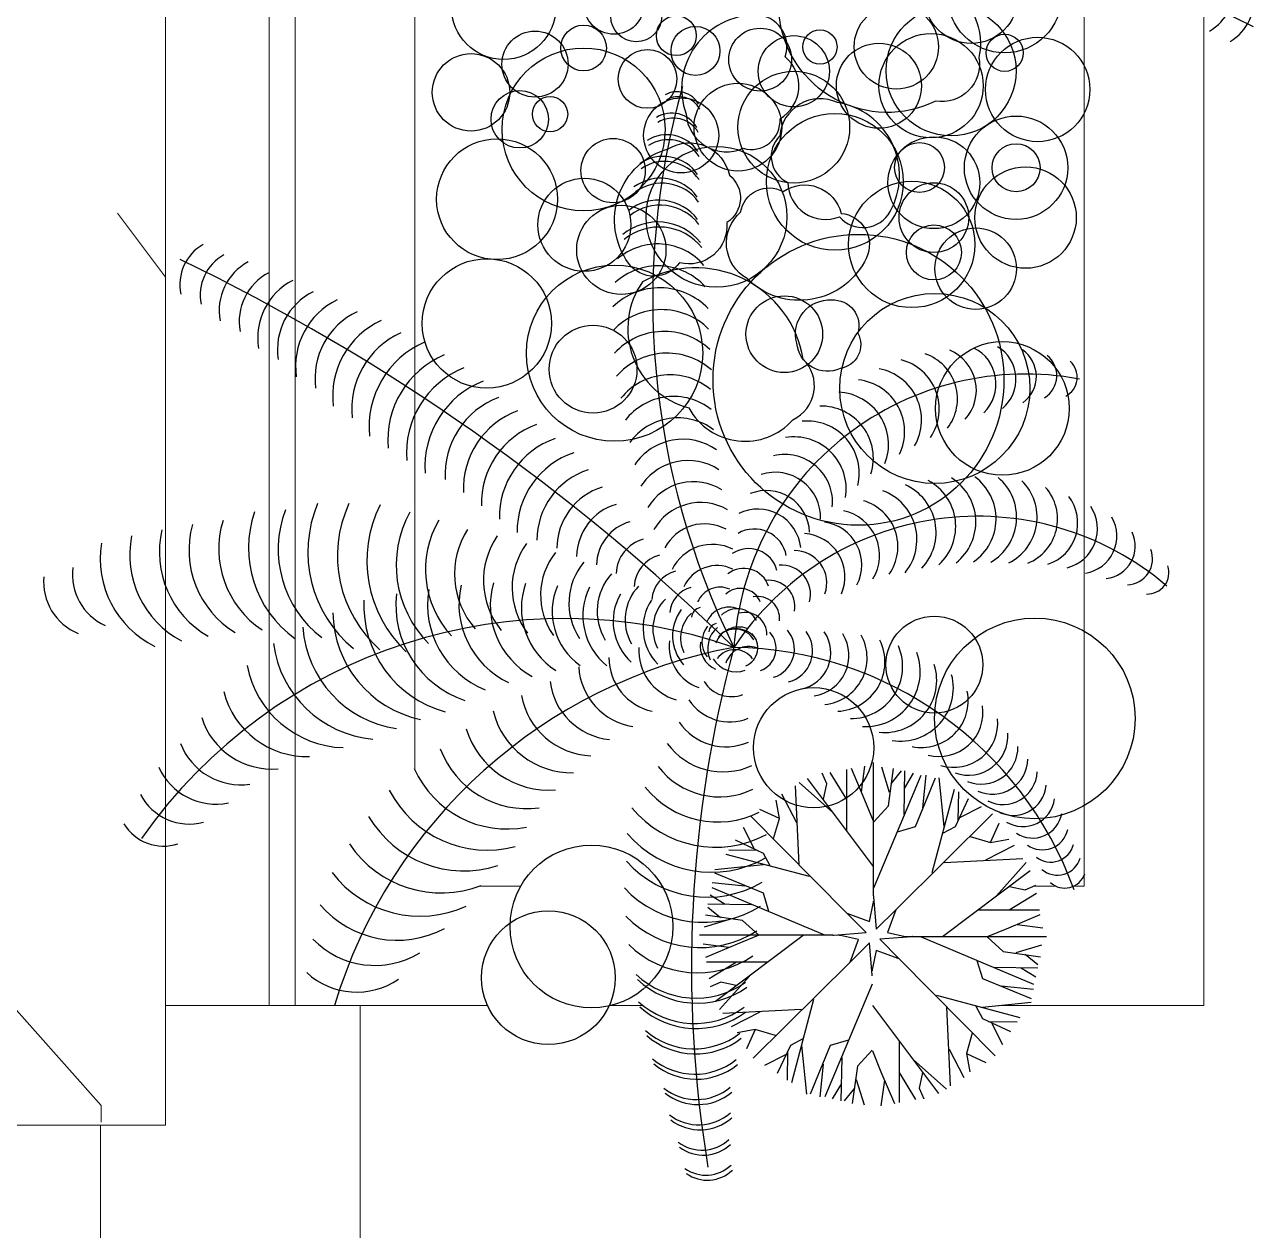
# Model space of a CAD drawing. Header units: millimetres. Extents: x 3468 to 20390, y -976 to 7887.
# Drawn here: x 9992.28 to 10039.62, y 5785.55 to 5832 of the extents above; entities that cross this region are included whole.
import ezdxf

# ---------------------------------------------------------------- set-up
doc = ezdxf.new("R2010")
doc.units = ezdxf.units.MM
for name, color, linetype, lineweight in [('A-FURN', 9, 'Continuous', 13), ('vetro', 140, 'Continuous', 15), ('Wall', 7, 'Continuous', 20)]:
    doc.layers.add(name, color=color, linetype=linetype, lineweight=lineweight)
doc.layers.add('VEGETAZIONE', color=7, linetype='Continuous', true_color=0x007a00)

msp = doc.modelspace()

# ---------------------------------------------------------------- linework, layer by layer
at = {"layer": 'A-FURN'}
for p, q in [((10002.704, 6122.771), (10002.704, 5794.213)), ((10037.704, 6122.771), (10037.704, 5794.213)), ((10007.307, 6118.164), (10007.307, 5803.311)), ((10033.101, 6118.164), (10033.101, 5798.816)), ((10009.8, 5798.816), (10011.394, 5798.816)), ((10031.154, 5798.816), (10032.004, 5798.816)), ((10032.658, 5798.816), (10033.101, 5798.816)), ((9995.223, 5790.362), (9990.131, 5796.091)), ((10002.704, 5794.213), (10010.116, 5794.213)), ((10014.803, 5794.213), (10016.1, 5794.213)), ((10029.802, 5794.213), (10037.704, 5794.213)), ((9995.223, 5789.726), (9995.223, 5790.362))]:
    msp.add_line(p, q, dxfattribs=at)
msp.add_lwpolyline([(9997.704, 5822.274), (9995.859, 5824.734)], dxfattribs=at)
at = {"layer": 'VEGETAZIONE'}
for p, q in [((10024.986, 5798.435), (10024.986, 5803.576)), ((10023.184, 5802.754), (10023.005, 5803.168)), ((10023.95, 5802.148), (10023.315, 5803.197)), ((10023.95, 5800.935), (10023.95, 5803.308)), ((10024.651, 5802.13), (10024.129, 5803.343)), ((10024.52, 5802.451), (10024.651, 5803.436)), ((10024.995, 5798.753), (10026.814, 5803.087)), ((10025.602, 5802.419), (10025.298, 5803.397)), ((10025.555, 5801.914), (10025.759, 5803.348)), ((10025.666, 5802.761), (10026.062, 5803.25)), ((10026.161, 5801.572), (10026.19, 5803.25)), ((10026.173, 5802.582), (10026.529, 5803.169)), ((10026.878, 5801.832), (10027.007, 5803.087)), ((10022.125, 5799.641), (10021.978, 5802.673)), ((10023.412, 5801.652), (10022.125, 5802.801)), ((10024.977, 5799.577), (10022.435, 5802.958)), ((10023.054, 5802.16), (10023.184, 5802.754)), ((10026.604, 5801.115), (10027.374, 5802.989)), ((10027.706, 5801.115), (10027.514, 5802.989)), ((10021.359, 5801.425), (10021.229, 5802.13)), ((10022.027, 5801.25), (10021.457, 5802.352)), ((10024.977, 5801.314), (10024.651, 5802.13)), ((10027.246, 5799.339), (10028.103, 5802.549)), ((10028.138, 5801.115), (10028.645, 5802.191)), ((10028.248, 5801.344), (10028.266, 5802.452)), ((10020.61, 5801.763), (10020.61, 5801.763)), ((10021.359, 5801.425), (10020.61, 5801.763)), ((10024.995, 5801.295), (10025.555, 5801.914)), ((10028.33, 5801.474), (10029.14, 5801.881)), ((10023.95, 5797.775), (10020.251, 5801.507)), ((10021.131, 5800.644), (10021.359, 5801.425)), ((10025.841, 5797.905), (10029.572, 5801.604)), ((10029.49, 5800.496), (10029.828, 5801.246)), ((10029.828, 5801.246), (10029.828, 5801.246)), ((10020.381, 5800.265), (10019.974, 5801.075)), ((10025.905, 5800.904), (10026.604, 5801.115)), ((10027.66, 5800.855), (10028.138, 5801.115)), ((10028.709, 5800.724), (10029.49, 5800.496)), ((10020.74, 5800.072), (10019.664, 5800.58)), ((10029.315, 5799.828), (10030.417, 5800.398)), ((10029.49, 5800.496), (10030.196, 5800.627)), ((10022.516, 5799.18), (10019.306, 5800.037)), ((10020.512, 5800.183), (10019.404, 5800.201)), ((10021.001, 5799.594), (10020.74, 5800.072)), ((10027.706, 5799.73), (10030.738, 5799.877)), ((10029.718, 5798.443), (10030.866, 5799.73)), ((10020.74, 5799.641), (10018.866, 5799.449)), ((10020.74, 5798.539), (10018.866, 5799.309)), ((10027.642, 5796.879), (10031.024, 5799.421)), ((10020.023, 5798.813), (10018.768, 5798.941)), ((10030.225, 5798.802), (10030.82, 5798.671)), ((10030.82, 5798.671), (10031.233, 5798.85)), ((10019.273, 5798.108), (10018.687, 5798.463)), ((10023.103, 5796.93), (10018.768, 5798.749)), ((10020.952, 5797.839), (10020.74, 5798.539)), ((10024.987, 5798.399), (10025.089, 5797.156)), ((10030.213, 5797.905), (10031.263, 5798.541)), ((10020.284, 5798.096), (10018.605, 5798.125)), ((10019.094, 5797.6), (10018.605, 5797.997)), ((10024.83, 5797.455), (10024.976, 5798.14)), ((10025.089, 5797.156), (10025.841, 5797.905)), ((10025.841, 5797.905), (10025.52, 5797.025)), ((10029.001, 5797.905), (10031.373, 5797.905)), ((10019.436, 5797.536), (10018.459, 5797.233)), ((10019.941, 5797.49), (10018.508, 5797.694)), ((10020.561, 5796.93), (10019.941, 5797.49)), ((10024.7, 5797.023), (10023.95, 5797.775)), ((10023.95, 5797.775), (10024.83, 5797.455)), ((10030.196, 5797.205), (10031.408, 5797.726)), ((10023.42, 5796.92), (10018.279, 5796.92)), ((10022.279, 5796.911), (10018.897, 5794.369)), ((10020.541, 5796.911), (10019.725, 5796.585)), ((10023.456, 5796.922), (10024.7, 5797.023)), ((10024.401, 5796.765), (10023.716, 5796.911)), ((10025.52, 5797.025), (10026.205, 5796.879)), ((10029.379, 5796.879), (10030.196, 5797.205)), ((10030.516, 5797.335), (10031.502, 5797.205)), ((10019.404, 5796.455), (10018.419, 5796.585)), ((10019.725, 5796.585), (10018.512, 5796.064)), ((10024.08, 5795.885), (10024.401, 5796.765)), ((10024.832, 5796.634), (10024.08, 5795.885)), ((10024.934, 5795.391), (10024.832, 5796.634)), ((10026.464, 5796.868), (10025.221, 5796.767)), ((10025.221, 5796.767), (10025.971, 5796.015)), ((10026.297, 5796.87), (10031.641, 5796.87)), ((10026.818, 5796.86), (10031.152, 5795.041)), ((10029.36, 5796.86), (10029.979, 5796.3)), ((10030.484, 5796.254), (10031.462, 5796.557)), ((10025.091, 5796.335), (10024.945, 5795.651)), ((10025.971, 5796.015), (10025.091, 5796.335)), ((10025.971, 5796.015), (10029.67, 5792.283)), ((10028.969, 5795.951), (10029.181, 5795.251)), ((10029.979, 5796.3), (10031.413, 5796.096)), ((10030.827, 5796.19), (10031.315, 5795.793)), ((10020.92, 5795.885), (10018.547, 5795.885)), ((10019.707, 5795.885), (10018.658, 5795.249)), ((10024.08, 5795.885), (10020.349, 5792.186)), ((10029.637, 5795.694), (10031.315, 5795.665)), ((10030.647, 5795.682), (10031.234, 5795.327)), ((10019.101, 5795.119), (10018.687, 5794.94)), ((10020.203, 5795.347), (10019.055, 5794.06)), ((10019.696, 5794.989), (10019.101, 5795.119)), ((10024.925, 5795.037), (10023.106, 5790.703)), ((10029.181, 5795.251), (10031.055, 5794.481)), ((10027.405, 5794.61), (10030.615, 5793.753)), ((10029.898, 5794.977), (10031.152, 5794.849)), ((10022.214, 5794.06), (10019.183, 5793.913)), ((10022.675, 5794.451), (10021.818, 5791.241)), ((10024.944, 5794.213), (10027.486, 5790.832)), ((10027.796, 5794.149), (10027.942, 5791.117)), ((10028.92, 5794.196), (10029.181, 5793.718)), ((10029.181, 5794.149), (10031.055, 5794.341)), ((10020.605, 5793.962), (10019.503, 5793.392)), ((10029.181, 5793.718), (10030.256, 5793.21)), ((10029.409, 5793.607), (10030.517, 5793.589)), ((10020.43, 5793.294), (10019.725, 5793.163)), ((10020.43, 5793.294), (10020.092, 5792.544)), ((10021.212, 5793.066), (10020.43, 5793.294)), ((10028.79, 5793.146), (10028.562, 5792.365)), ((10029.539, 5793.525), (10029.947, 5792.715)), ((10021.783, 5792.675), (10021.276, 5791.599)), ((10022.261, 5792.935), (10021.783, 5792.675)), ((10022.214, 5792.675), (10022.407, 5790.801)), ((10023.316, 5792.675), (10022.547, 5790.801)), ((10024.016, 5792.886), (10023.316, 5792.675)), ((10025.971, 5792.855), (10025.971, 5790.482)), ((10020.092, 5792.544), (10020.092, 5792.544)), ((10021.591, 5792.316), (10020.78, 5791.909)), ((10021.672, 5792.447), (10021.655, 5791.338)), ((10023.759, 5792.218), (10023.73, 5790.54)), ((10024.925, 5792.495), (10024.366, 5791.876)), ((10024.944, 5792.476), (10025.27, 5791.66)), ((10027.893, 5792.54), (10028.464, 5791.438)), ((10028.562, 5792.365), (10028.692, 5791.66)), ((10028.562, 5792.365), (10029.311, 5792.027)), ((10023.042, 5791.958), (10022.914, 5790.703)), ((10024.366, 5791.876), (10024.162, 5790.442)), ((10026.508, 5792.138), (10027.796, 5790.989)), ((10029.311, 5792.027), (10029.311, 5792.027)), ((10023.748, 5791.208), (10023.392, 5790.621)), ((10024.319, 5791.371), (10024.622, 5790.393)), ((10025.27, 5791.66), (10025.791, 5790.447)), ((10025.4, 5791.339), (10025.27, 5790.354)), ((10025.971, 5791.642), (10026.606, 5790.593)), ((10026.867, 5791.631), (10026.736, 5791.036)), ((10024.255, 5791.029), (10023.858, 5790.54)), ((10026.736, 5791.036), (10026.916, 5790.622))]:
    msp.add_line(p, q, dxfattribs=at)
for points in [[(10021.345, 5832.349, -0.520567), (10026.327, 5833.73, -0.520567), (10029.04, 5830.738, -0.520567), (10027.374, 5829.054, -0.520567)], [(10017.762, 5828.551, 0.520567), (10019.965, 5827.236, 0.520567), (10021.382, 5828.376, 0.520567), (10021.579, 5830.758, 0.520567), (10020.444, 5832.367, 0.520567)], [(10023.592, 5829.002, 0.520567), (10021.372, 5827.714, 0.520567), (10021.68, 5825.923, 0.520567), (10023.667, 5824.593, 0.520567), (10025.624, 5824.803, 0.520567)], [(10017.078, 5827.219, -0.520567), (10019.432, 5826.196, -0.520567), (10019.332, 5824.381, -0.520567), (10017.512, 5822.831, -0.520567), (10015.543, 5822.814, -0.520567)], [(10020.113, 5822.22, -0.520567), (10019.864, 5824.775, -0.520567), (10021.499, 5825.569, -0.520567), (10023.738, 5824.731, -0.520567), (10024.709, 5823.018, -0.520567)], [(10016.083, 5822.093, 0.520567), (10017.867, 5817.241, 0.520567), (10021.88, 5816.782, 0.520567), (10022.276, 5819.118, 0.520567)], [(10022.031, 5819.729, -0.520567), (10023.375, 5821.394, -0.520567), (10024.378, 5820.118, -0.520567), (10023.704, 5818.758, -0.520567)]]:
    msp.add_lwpolyline(points, format="xyb", close=True, dxfattribs=at)
for centre, radius in [((10030.036, 5833.111), 2.197), ((10028.746, 5833.064), 1.793), ((10010.735, 5832.669), 2.009), ((10014.981, 5832.79), 1.159), ((10015.844, 5832.323), 0.982), ((10025.861, 5831.143), 1.625), ((10027.97, 5830.22), 2.504), ((10013.814, 5831.1), 0.879), ((10017.388, 5831.575), 0.769), ((10018.125, 5830.987), 0.943), ((10011.941, 5830.48), 1.273), ((10020.616, 5830.653), 1.211), ((10021.912, 5830.204), 1.372), ((10022.917, 5831.139), 0.66), ((10027.202, 5829.647), 2.009), ((10031.306, 5829.502), 2.01), ((10030.036, 5830.914), 0.715), ((10013.814, 5827.961), 3.139), ((10016.277, 5829.907), 1.13), ((10025.193, 5829.647), 1.638), ((10009.477, 5829.392), 1.491), ((10021.912, 5828.052), 2.152), ((10019.76, 5828.052), 1.691), ((10011.355, 5828.357), 1.106), ((10012.521, 5828.551), 0.68), ((10017.573, 5827.735), 1.445), ((10023.495, 5825.944), 2.636), ((10030.475, 5826.487), 1.992), ((10027.309, 5825.911), 1.77), ((10010.48, 5825.275), 2.327), ((10014.95, 5826.376), 1.239), ((10018.933, 5824.596), 2.711), ((10026.752, 5826.499), 0.96), ((10030.475, 5826.487), 0.924), ((10030.841, 5824.568), 1.953), ((10013.844, 5824.29), 1.792), ((10026.455, 5823.532), 2.433), ((10027.309, 5824.568), 1.342), ((10015.268, 5823.326), 1.72), ((10024.404, 5818.318), 5.603), ((10027.309, 5823.226), 1.061), ((10028.919, 5822.601), 1.569), ((10010.086, 5820.491), 2.491), ((10015.009, 5819.345), 3.394), ((10021.547, 5820.076), 1.477), ((10027.344, 5817.986), 3.661), ((10014.179, 5818.728), 1.692), ((10029.95, 5817.216), 2.574), ((10027.327, 5807.347), 1.867), ((10031.197, 5805.274), 3.864), ((10022.677, 5804.148), 2.313), ((10014.116, 5797.26), 3.136), ((10012.459, 5795.286), 2.577)]:
    msp.add_circle(centre, radius, dxfattribs=at)
for centre, radius, start, end in [((10075.12, 5905.326), 81.535, 225.79693, 244.18022), ((10037.061, 5833.305), 1.776, 298.9945, 11.3497), ((10037.843, 5832.897), 1.776, 299.6151, 11.9704), ((10046.642, 5821.386), 30.162, 164.1567, 206.3219), ((10017.424, 5828.48), 0.938, 29.0937, 119.7906), ((10017.477, 5828.287), 0.938, 29.0937, 119.7906), ((10017.213, 5827.468), 1.125, 30.7091, 121.406), ((10017.266, 5827.275), 1.125, 30.7091, 121.406), ((10017.026, 5826.356), 1.406, 32.3244, 123.0214), ((10017.079, 5826.163), 1.406, 32.3244, 123.0214), ((10016.885, 5825.332), 1.594, 33.9398, 124.6368), ((10016.938, 5825.139), 1.594, 33.9398, 124.6368), ((10016.781, 5824.351), 1.735, 35.5552, 126.2522), ((10016.834, 5824.158), 1.735, 35.5552, 126.2522), ((10016.707, 5823.367), 1.875, 37.1706, 127.8676), ((10016.76, 5823.174), 1.875, 37.1706, 127.8676), ((10016.667, 5822.288), 2.11, 38.786, 129.483), ((10016.72, 5822.095), 2.11, 38.786, 129.483), ((10000.038, 5821.991), 1.776, 119.6151, 191.9704), ((10016.665, 5821.209), 2.344, 40.4014, 131.0983), ((9962.761, 5749.562), 81.535, 45.79693, 64.18022), ((10000.821, 5821.583), 1.776, 118.9945, 191.3497), ((10001.905, 5820.987), 2.131, 118.3738, 190.729), ((10016.688, 5820.27), 2.438, 42.0167, 132.7137), ((10002.677, 5820.559), 2.131, 117.7531, 190.1083), ((10003.746, 5819.936), 2.486, 117.1324, 189.4876), ((10004.506, 5819.488), 2.486, 116.5117, 188.867), ((10016.746, 5819.286), 2.578, 43.6321, 134.3291), ((10005.559, 5818.839), 2.841, 115.891, 188.2463), ((10006.307, 5818.372), 2.841, 115.2703, 187.6256), ((10007.345, 5817.697), 3.196, 114.6496, 187.0049), ((10016.817, 5818.444), 2.578, 45.2475, 135.9445), ((10008.08, 5817.21), 3.196, 114.0289, 186.3842), ((10016.912, 5817.605), 2.578, 46.8629, 137.5599), ((10009.1, 5816.51), 3.551, 113.4082, 185.7635), ((10009.823, 5816.004), 3.551, 112.7876, 185.1428), ((10017.03, 5816.768), 2.578, 48.4783, 139.1753), ((10026.379, 5817.58), 1.838, 322.0869, 71.3477), ((10027.276, 5817.914), 1.67, 318.0452, 67.306), ((10028.156, 5818.164), 1.545, 314.0036, 63.2644), ((10029.011, 5818.337), 1.462, 309.9619, 59.2227), ((10030.003, 5818.451), 1.253, 305.9202, 55.181), ((10031.042, 5818.48), 1.002, 301.8786, 51.1394), ((10010.54, 5815.491), 3.551, 112.1669, 184.5221), ((10024.829, 5816.773), 2.005, 330.1702, 79.431), ((10025.55, 5817.19), 1.963, 326.1286, 75.3894), ((10031.996, 5818.425), 0.835, 297.8369, 47.0977), ((10011.251, 5814.969), 3.551, 111.5462, 183.9014), ((10017.142, 5816.073), 2.438, 50.0937, 140.7906), ((10030.832, 5807.293), 11.247, 79.334, 176.3334), ((10024.176, 5816.327), 2.005, 334.2119, 83.4727), ((10023.556, 5815.835), 2.005, 338.2536, 87.5144), ((10011.676, 5814.657), 3.196, 110.9255, 183.2807), ((10017.281, 5815.334), 2.344, 51.7091, 142.406), ((10022.972, 5815.301), 2.005, 342.2952, 91.556), ((10012.378, 5814.124), 3.196, 110.3048, 182.6601), ((10017.451, 5814.554), 2.297, 53.3244, 144.0214), ((10013.075, 5813.582), 3.196, 109.6841, 182.0394), ((10022.427, 5814.727), 2.005, 346.3369, 95.5977), ((10013.765, 5813.034), 3.196, 109.0634, 181.4187), ((10017.641, 5813.779), 2.25, 54.9398, 145.6368), ((10021.924, 5814.116), 2.005, 350.3786, 99.6394), ((10014.45, 5812.477), 3.196, 108.4427, 180.798), ((10021.567, 5813.603), 1.838, 354.4202, 103.681), ((10017.837, 5813.053), 2.156, 56.5552, 147.2522), ((10014.86, 5812.146), 2.841, 107.822, 180.1773), ((10021.192, 5813.004), 1.754, 358.4619, 107.7227), ((10026.146, 5812.669), 2.005, 312.5281, 61.7889), ((10026.919, 5812.843), 2.005, 308.4865, 57.7473), ((10027.701, 5812.961), 2.005, 304.4448, 53.7056), ((10028.49, 5813.025), 2.005, 300.4031, 49.6639), ((10029.323, 5813.028), 1.963, 296.3615, 45.6223), ((10015.269, 5811.813), 2.486, 107.2014, 179.5566), ((10018.051, 5812.332), 2.063, 58.1706, 148.8676), ((10020.855, 5812.383), 1.67, 2.5036, 111.7644), ((10024.649, 5812.161), 2.005, 320.6115, 69.8723), ((10025.389, 5812.441), 2.005, 316.5698, 65.8306), ((10030.236, 5812.956), 1.838, 292.3198, 41.5806), ((10007.999, 5811.686), 4.807, 157.1676, 230.6829), ((10009.139, 5811.537), 4.807, 155.251, 228.7662), ((10010.272, 5811.35), 4.807, 153.3343, 226.8495), ((10015.677, 5811.479), 2.131, 106.5807, 178.9359), ((10018.317, 5811.53), 2.063, 59.786, 150.483), ((10024.085, 5811.893), 1.838, 324.6531, 73.9139), ((10031.18, 5812.8), 1.67, 288.2781, 37.5389), ((10005.176, 5811.837), 4.273, 161.001, 234.5162), ((10006.322, 5811.783), 4.273, 159.0843, 232.5995), ((10010.868, 5811.182), 4.273, 151.4176, 224.9329), ((10028.994, 5801.815), 11.247, 49.5669, 146.5663), ((10020.521, 5811.667), 1.67, 6.5452, 115.806), ((10023.461, 5811.559), 1.754, 328.6948, 77.9556), ((10032.068, 5812.58), 1.545, 284.2365, 33.4973), ((10032.896, 5812.305), 1.462, 280.1948, 29.4556), ((10001.209, 5811.685), 3.739, 166.751, 240.2662), ((10002.352, 5811.764), 3.739, 164.8343, 238.3495), ((10003.497, 5811.803), 3.739, 162.9176, 236.4329), ((10011.46, 5811.011), 3.739, 149.501, 223.0162), ((10012.049, 5810.839), 3.205, 147.5843, 221.0995), ((10016.083, 5811.143), 1.776, 105.96, 178.3152), ((10018.475, 5811.036), 1.735, 61.4014, 152.0983), ((10020.392, 5811.318), 1.253, 10.5869, 119.8477), ((10022.86, 5811.187), 1.67, 332.7365, 81.9973), ((10000.069, 5811.569), 3.739, 168.6676, 242.1829), ((10013.001, 5810.588), 3.044, 145.6676, 219.1829), ((10016.489, 5810.806), 1.421, 105.3393, 177.6945), ((10022.215, 5810.731), 1.67, 336.7781, 86.0389), ((10033.814, 5811.913), 1.253, 276.1531, 25.4139), ((9998.934, 5811.415), 3.739, 170.5843, 244.0995), ((10013.945, 5810.31), 2.884, 143.751, 217.2662), ((10014.829, 5810.021), 2.671, 141.8343, 215.3495), ((10017.073, 5810.294), 1.314, 104.7186, 177.0738), ((10018.778, 5810.246), 1.735, 63.0167, 153.7137), ((10020.172, 5810.691), 1.128, 14.6286, 123.8894), ((10021.93, 5810.492), 1.253, 340.8198, 90.0806), ((10034.73, 5811.422), 1.002, 272.1115, 21.3723), ((10015.705, 5809.709), 2.457, 139.9176, 213.4329), ((10018.955, 5809.758), 1.406, 64.6321, 155.3291), ((10021.428, 5810.058), 1.128, 344.8615, 94.1223), ((10035.531, 5810.9), 0.835, 268.0698, 17.3306), ((9995.148, 5810.527), 2.136, 174.4176, 247.9329), ((9996.256, 5810.808), 2.136, 172.501, 246.0162), ((10016.472, 5809.41), 2.136, 138.001, 211.5162), ((10017.651, 5809.777), 1.207, 104.0979, 176.4532), ((10019.988, 5810.053), 1.002, 18.6702, 127.931), ((10011.348, 5809.665), 3.546, 170.6284, 248.0233), ((10012.345, 5809.67), 3.333, 167.2647, 244.6596), ((10013.337, 5809.629), 3.12, 163.9011, 241.296), ((10014.253, 5809.531), 2.836, 160.5374, 237.9324), ((10015.159, 5809.395), 2.553, 157.1738, 234.5687), ((10016.267, 5809.233), 2.482, 153.8102, 231.2051), ((10017.282, 5809.076), 1.869, 136.0843, 209.5995), ((10018.2, 5809.28), 1.065, 103.4772, 175.8325), ((10019.071, 5809.394), 0.938, 66.2475, 156.9445), ((10019.848, 5809.447), 0.835, 22.7119, 131.9727), ((10020.951, 5809.595), 1.002, 348.9031, 98.1639), ((10009.602, 5809.639), 4.255, 177.3556, 254.7505), ((10010.479, 5809.668), 3.9, 173.992, 251.3869), ((10017.08, 5809.014), 2.127, 150.4465, 227.8415), ((10018.092, 5808.753), 1.986, 147.0829, 224.4778), ((10018.084, 5808.724), 1.602, 134.1676, 207.6829), ((10020.529, 5809.138), 0.835, 352.9448, 102.2056), ((10008.412, 5809.401), 4.255, 180.7193, 258.1142), ((10018.946, 5808.46), 1.702, 143.7193, 221.1142), ((10018.828, 5808.376), 1.282, 132.251, 205.7662), ((10018.399, 5809.134), 0.426, 102.8565, 175.2118), ((10019.42, 5808.622), 0.938, 67.8629, 158.5599), ((10019.724, 5808.667), 0.835, 26.7536, 136.0144), ((10020.034, 5808.523), 0.835, 356.9865, 106.2473), ((10013.062, 5789.244), 19.877, 70.7737, 144.979), ((10007.237, 5809.094), 4.255, 184.0829, 261.4778), ((10019.32, 5808.22), 0.945, 140.3556, 217.7505), ((10019.661, 5807.964), 1.068, 130.3343, 203.8495), ((10018.992, 5808.579), 0.355, 102.2358, 174.5911), ((10019.79, 5807.859), 0.938, 69.4783, 160.1753), ((10019.69, 5807.789), 0.938, 39.7112, 130.4082), ((10018.811, 5808.073), 1.702, 173.4864, 250.8813), ((10019.654, 5807.881), 0.835, 30.7952, 140.056), ((10019.77, 5807.998), 0.756, 292.6963, 46.0431), ((10020.316, 5807.976), 0.915, 289.8392, 43.186), ((10020.801, 5807.943), 1.134, 286.982, 40.3288), ((10021.409, 5807.874), 1.229, 284.1249, 37.4717), ((10021.921, 5807.801), 1.418, 281.2677, 34.6145), ((10022.464, 5807.702), 1.573, 278.4106, 31.7574), ((10022.936, 5807.607), 1.8, 275.5535, 28.9003), ((10023.519, 5807.454), 1.905, 272.6963, 26.0431), ((10006.082, 5808.718), 4.255, 187.4465, 264.8415), ((10023.244, 5788.471), 19.877, 100.5408, 163.1997), ((10017.924, 5807.903), 1.986, 176.85, 254.2449), ((10065.107, 5795.697), 47.137, 164.8546, 189.4139), ((10019.255, 5808.05), 0.945, 170.1227, 247.5176), ((10019.641, 5807.092), 0.835, 34.8369, 144.0977), ((10020.182, 5807.108), 0.938, 71.0937, 161.7906), ((10019.401, 5793.861), 14.152, 19.8929, 89.1654), ((10024.096, 5807.277), 2.011, 269.8392, 23.186), ((10024.665, 5807.076), 2.117, 266.982, 20.3288), ((10004.68, 5808.047), 3.9, 190.8102, 268.2051), ((10016.916, 5807.627), 2.127, 180.2136, 257.6086), ((10019.692, 5808.101), 1.03, 211.1017, 289.8411), ((10025.408, 5806.743), 2.011, 264.1249, 17.4717), ((10016.102, 5807.414), 2.482, 183.5773, 260.9722), ((10026.017, 5806.444), 2.042, 261.2677, 14.6145), ((10015.06, 5807.004), 2.553, 186.9409, 264.3358), ((10019.503, 5807.352), 1.236, 212.2922, 291.0316), ((10003.168, 5807.124), 3.319, 194.1738, 271.5687), ((10014.206, 5806.672), 2.836, 190.3045, 267.6995), ((10019.445, 5807.03), 1.887, 213.4827, 292.2221), ((10026.831, 5805.955), 1.8, 258.4106, 11.7574), ((10013.362, 5806.303), 3.12, 193.6682, 271.0631), ((10027.506, 5805.502), 1.694, 255.5535, 8.9003), ((10001.805, 5806.162), 2.836, 197.5374, 274.9324), ((10019.295, 5806.373), 2.19, 214.6732, 293.4125), ((10028.076, 5805.084), 1.694, 252.6963, 6.0431), ((10012.48, 5805.846), 3.333, 197.0318, 274.4267), ((10028.636, 5804.612), 1.524, 250.4236, 3.7704), ((10000.603, 5805.201), 2.482, 200.9011, 278.296), ((10011.617, 5805.346), 3.546, 200.3954, 277.7904), ((10019.188, 5805.87), 2.654, 215.8637, 294.603), ((10029.128, 5804.16), 1.418, 248.1509, 1.4977), ((10029.559, 5803.73), 1.371, 245.8781, 359.2249), ((9999.646, 5804.386), 2.411, 204.2647, 281.6596), ((10010.861, 5804.917), 3.9, 203.7591, 281.154), ((10019.049, 5805.21), 2.957, 217.0541, 295.7935), ((10029.972, 5803.283), 1.323, 243.6054, 356.9522), ((10018.97, 5804.822), 3.538, 218.2446, 296.984), ((10030.366, 5802.818), 1.276, 241.3327, 354.6795), ((9998.625, 5803.335), 2.127, 207.6284, 285.0233), ((10010.115, 5804.457), 4.255, 207.1227, 284.5176), ((10030.739, 5802.337), 1.229, 239.06, 352.4067), ((10018.895, 5804.485), 4.17, 219.4351, 298.1744), ((9997.628, 5802.13), 1.773, 210.992, 288.3869), ((10009.199, 5803.659), 4.255, 210.4864, 287.8813), ((10031.116, 5801.801), 1.134, 236.7872, 350.134), ((10018.736, 5803.617), 4.265, 220.6256, 299.3649), ((10031.489, 5801.212), 0.998, 234.5145, 347.8613), ((10008.332, 5802.809), 4.255, 213.85, 291.2449), ((10031.812, 5800.646), 0.907, 232.2418, 345.5886), ((10018.57, 5802.558), 4.17, 221.816, 300.5554), ((10032.065, 5800.162), 0.923, 229.969, 343.3158), ((10007.517, 5801.91), 4.255, 217.2136, 294.6086), ((10032.346, 5799.557), 0.817, 227.6963, 341.0431), ((10018.437, 5801.589), 4.17, 223.0065, 301.7459), ((10025.428, 5798.435), 0.442, 180, 184.6649), ((10006.632, 5800.631), 3.9, 220.5773, 297.9722), ((10024.543, 5798.232), 0.442, 347.9659, 0), ((10018.311, 5800.449), 4, 224.197, 302.9363), ((10023.42, 5797.363), 0.442, 270, 274.6649), ((10023.624, 5796.478), 0.442, 77.9659, 90), ((10005.778, 5799.08), 3.319, 223.9409, 301.3358), ((10018.209, 5799.26), 3.784, 225.3875, 304.1268), ((10026.297, 5797.312), 0.442, 257.9659, 270), ((10026.5, 5796.427), 0.442, 90, 94.6649), ((10005.072, 5797.568), 2.836, 227.3045, 304.6995), ((10025.377, 5795.558), 0.442, 167.9659, 180), ((10018.126, 5797.831), 3.33, 226.5779, 305.3173), ((10018.179, 5797.638), 3.33, 226.5779, 305.3173), ((10024.493, 5795.355), 0.442, 0, 4.6649), ((10018.089, 5796.744), 3.219, 227.7684, 306.5078), ((10018.142, 5796.551), 3.219, 227.7684, 306.5078), ((10018.077, 5795.415), 2.868, 228.9589, 307.6983), ((10018.13, 5795.222), 2.868, 228.9589, 307.6983), ((10018.1, 5794.11), 2.54, 230.1494, 308.8887), ((10018.153, 5793.917), 2.54, 230.1494, 308.8887), ((10018.164, 5792.617), 2.022, 231.3398, 310.0792), ((10018.217, 5792.424), 2.022, 231.3398, 310.0792), ((10018.249, 5791.474), 1.853, 232.5303, 311.2697), ((10018.302, 5791.281), 1.853, 232.5303, 311.2697), ((10018.372, 5790.193), 1.545, 233.7208, 312.4602), ((10018.425, 5790), 1.545, 233.7208, 312.4602), ((10018.524, 5789.085), 1.404, 234.9113, 313.6506), ((10018.577, 5788.892), 1.404, 234.9113, 313.6506)]:
    msp.add_arc(centre, radius, start, end, dxfattribs=at)
at = {"layer": 'vetro'}
for p, q in [((9997.704, 5789.61), (9997.704, 6122.77)), ((10001.704, 5794.216), (10001.704, 6122.771))]:
    msp.add_line(p, q, dxfattribs=at)
at = {"layer": 'Wall'}
msp.add_line((9997.704, 5789.61), (9630.204, 5789.61), dxfattribs=at)
msp.add_lwpolyline([(9995.204, 5784.61), (9995.204, 5789.61), (9997.704, 5789.61), (9997.704, 5794.216), (10005.204, 5794.216), (10005.204, 5784.61), (9995.204, 5784.61)], dxfattribs=at)

doc.saveas('drawing.dxf')
